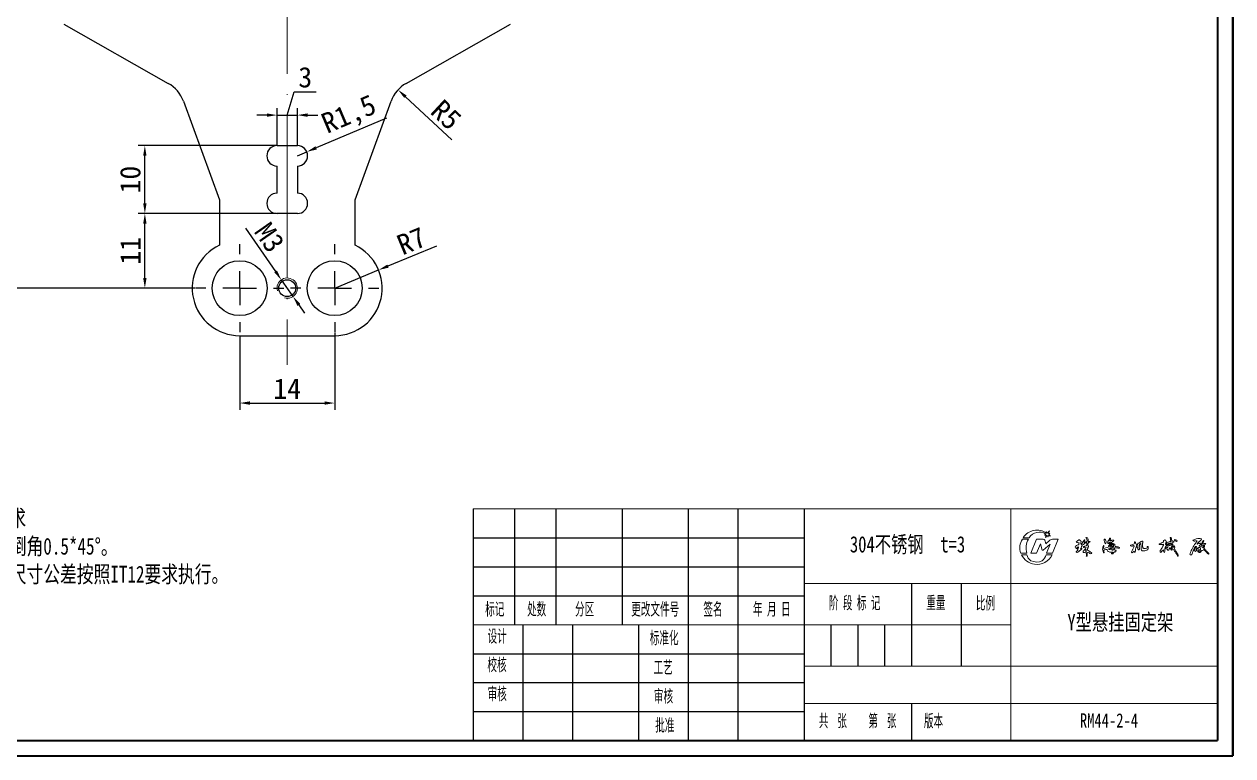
# Model space of a CAD drawing. Header units: millimetres. Extents: x 33 to 2181, y -1112 to 193.
# Drawn here: x 2003.2 to 2181.4, y -1111.7 to -1003.9 of the extents above; entities that cross this region are included whole.
import ezdxf

# ---------------------------------------------------------------- set-up
doc = ezdxf.new("R2010")
doc.units = ezdxf.units.MM
doc.linetypes.add('ACAD_ISO04W100', pattern=[30, 24, -3, 0, -3])
for name, color, linetype in [('10', 7, 'Continuous'), ('5', 7, 'Continuous'), ('9', 7, 'Continuous')]:
    doc.layers.add(name, color=color, linetype=linetype)
doc.layers.add('中心线', color=6, linetype='ACAD_ISO04W100', lineweight=0)
doc.layers.add('尺寸线', color=100, linetype='Continuous', lineweight=5)
doc.styles.add('SLDTEXTSTYLE1', font='TXT', dxfattribs={"width": 0.7, "bigfont": 'bigfont'})
doc.dimstyles.new('ISO-25', dxfattribs={"dimtxt": 2.5, "dimasz": 2.5, "dimexe": 1.25, "dimexo": 0.625, "dimtad": 1, "dimtxsty": 'Standard', "dimcen": 2.5, "dimadec": 0, "dimazin": 0, "dimtfac": 1, "dimtmove": 0, "dimatfit": 3, "dimfxl": 1, "dimarcsym": 0})

# ---------------------------------------------------------------- blocks, each defined once
blk = doc.blocks.new('SW_CENTERMARKSYMBOL_2')
at = {"layer": '10', "color": 0}
for p, q in [((0, 10), (0, 13)), ((0, 0), (0, 5)), ((-10, 0), (-13, 0)), ((0, 0), (-5, 0)), ((0, 0), (0, -5)), ((0, 0), (5, 0)), ((10, 0), (13, 0)), ((0, -10), (0, -13))]:
    blk.add_line(p, q, dxfattribs=at)
blk = doc.blocks.new('SW_CENTERMARKSYMBOL_3')
at = {"layer": '10', "color": 0}
for p, q in [((0, 10), (0, 13)), ((0, 0), (0, 5)), ((-10, 0), (-13, 0)), ((0, 0), (-5, 0)), ((0, 0), (0, -5)), ((0, 0), (5, 0)), ((10, 0), (13, 0)), ((0, -10), (0, -13))]:
    blk.add_line(p, q, dxfattribs=at)
blk = doc.blocks.new('*D93')
at = {"layer": 'Defpoints', "color": 0, "transparency": 16777216}
for p in [(2035.01, -1049.83), (2049.01, -1049.33), (2049.01, -1059.76)]:
    blk.add_point(p, dxfattribs=at)
at = {"layer": '尺寸线', "color": 0, "lineweight": -2, "transparency": 16777216}
for p, q in [((2035.01, -1049.93), (2035.01, -1060.76)), ((2049.01, -1049.43), (2049.01, -1060.76)), ((2036.51, -1059.76), (2047.51, -1059.76))]:
    blk.add_line(p, q, dxfattribs=at)
at = {"layer": '尺寸线', "color": 0, "transparency": 16777216}
for points in [[(2036.51, -1059.51), (2036.51, -1060.01), (2035.01, -1059.76)], [(2047.51, -1059.51), (2047.51, -1060.01), (2049.01, -1059.76)]]:
    blk.add_solid(points, dxfattribs=at)
at = {"layer": '尺寸线', "color": 0, "transparency": 16777216, "insert": (2042.01, -1057.64), "char_height": 3, "attachment_point": 5}
blk.add_mtext('14', dxfattribs=at)
blk = doc.blocks.new('*D94')
at = {"layer": 'Defpoints', "color": 0, "transparency": 16777216}
for p in [(1990.82, -995.23), (2007.51, -995.23), (2028.51, -1042.83)]:
    blk.add_point(p, dxfattribs=at)
at = {"layer": '尺寸线', "color": 0, "lineweight": -2, "transparency": 16777216}
for p, q in [((2007.41, -995.23), (1989.82, -995.23)), ((1990.82, -1041.33), (1990.82, -996.73)), ((2028.41, -1042.83), (1989.82, -1042.83))]:
    blk.add_line(p, q, dxfattribs=at)
at = {"layer": '尺寸线', "color": 0, "transparency": 16777216}
for points in [[(1990.57, -996.73), (1991.07, -996.73), (1990.82, -995.23)], [(1990.57, -1041.33), (1991.07, -1041.33), (1990.82, -1042.83)]]:
    blk.add_solid(points, dxfattribs=at)
at = {"layer": '尺寸线', "color": 0, "transparency": 16777216, "insert": (1988.45, -1019.03), "char_height": 3, "attachment_point": 5, "rotation": 90}
blk.add_mtext('47,6', dxfattribs=at)
blk = doc.blocks.new('*D95')
at = {"layer": 'Defpoints', "color": 0, "transparency": 16777216}
for p in [(2041.15, -1041.6), (2042.87, -1044.06)]:
    blk.add_point(p, dxfattribs=at)
at = {"layer": '尺寸线', "color": 0, "lineweight": -2, "transparency": 16777216}
for p, q in [((2035.87, -1034.01), (2040.29, -1040.37)), ((2042.87, -1044.06), (2041.15, -1041.6)), ((2043.72, -1045.29), (2044.58, -1046.52))]:
    blk.add_line(p, q, dxfattribs=at)
at = {"layer": '尺寸线', "color": 0, "transparency": 16777216}
for points in [[(2040.5, -1040.23), (2040.09, -1040.51), (2041.15, -1041.6)], [(2043.93, -1045.15), (2043.52, -1045.44), (2042.87, -1044.06)]]:
    blk.add_solid(points, dxfattribs=at)
at = {"layer": '尺寸线', "color": 0, "transparency": 16777216, "insert": (2039.4, -1035.36), "char_height": 3, "attachment_point": 5, "rotation": 304.8468}
blk.add_mtext('M3', dxfattribs=at)
blk = doc.blocks.new('*D98')
at = {"layer": 'Defpoints', "color": 0, "transparency": 16777216}
for p in [(2058.34, -1013.6), (2062.01, -1017)]:
    blk.add_point(p, dxfattribs=at)
at = {"layer": '尺寸线', "color": 0, "lineweight": -2, "transparency": 16777216}
blk.add_line((2066.29, -1020.97), (2059.44, -1014.62), dxfattribs=at)
at = {"layer": '尺寸线', "color": 0, "transparency": 16777216}
blk.add_solid([(2059.61, -1014.44), (2059.27, -1014.81), (2058.34, -1013.6)], dxfattribs=at)
at = {"layer": '尺寸线', "color": 0, "transparency": 16777216, "insert": (2065.44, -1017.29), "char_height": 3, "attachment_point": 5, "rotation": 317.1429}
blk.add_mtext('R5', dxfattribs=at)
blk = doc.blocks.new('*D99')
at = {"layer": 'Defpoints', "color": 0, "transparency": 16777216}
for p in [(2055.48, -1040.15), (2049.01, -1042.83)]:
    blk.add_point(p, dxfattribs=at)
at = {"layer": '尺寸线', "color": 0, "lineweight": -2, "transparency": 16777216}
for p, q in [((2064.02, -1036.62), (2056.86, -1039.58)), ((2049.01, -1042.83), (2055.48, -1040.15))]:
    blk.add_line(p, q, dxfattribs=at)
at = {"layer": '尺寸线', "color": 0, "transparency": 16777216}
blk.add_solid([(2056.77, -1039.35), (2056.96, -1039.81), (2055.48, -1040.15)], dxfattribs=at)
at = {"layer": '尺寸线', "color": 0, "transparency": 16777216, "insert": (2060.32, -1035.85), "char_height": 3, "attachment_point": 5, "rotation": 22.4822}
blk.add_mtext('R7', dxfattribs=at)
blk = doc.blocks.new('*D100')
at = {"layer": 'Defpoints', "color": 0, "transparency": 16777216}
for p in [(2043.51, -1023.33), (2044.89, -1022.75)]:
    blk.add_point(p, dxfattribs=at)
at = {"layer": '尺寸线', "color": 0, "lineweight": -2, "transparency": 16777216}
for p, q in [((2056.63, -1017.76), (2046.27, -1022.16)), ((2043.51, -1023.33), (2044.89, -1022.75))]:
    blk.add_line(p, q, dxfattribs=at)
at = {"layer": '尺寸线', "color": 0, "transparency": 16777216}
blk.add_solid([(2046.17, -1021.93), (2046.37, -1022.39), (2044.89, -1022.75)], dxfattribs=at)
at = {"layer": '尺寸线', "color": 0, "transparency": 16777216, "insert": (2051.21, -1017.48), "char_height": 3, "attachment_point": 5, "rotation": 23.0016}
blk.add_mtext('R1,5', dxfattribs=at)
blk = doc.blocks.new('*D101')
at = {"layer": 'Defpoints', "color": 0, "transparency": 16777216}
for p in [(2043.51, -1017.33), (2040.51, -1021.83), (2043.51, -1021.83)]:
    blk.add_point(p, dxfattribs=at)
at = {"layer": '尺寸线', "color": 0, "lineweight": -2, "transparency": 16777216}
for p, q in [((2042.01, -1017.33), (2043.04, -1013.89)), ((2043.04, -1013.89), (2046.29, -1013.89)), ((2040.51, -1021.73), (2040.51, -1016.33)), ((2043.51, -1021.73), (2043.51, -1016.33)), ((2039.01, -1017.33), (2037.51, -1017.33)), ((2040.51, -1017.33), (2043.51, -1017.33)), ((2040.51, -1017.33), (2043.51, -1017.33)), ((2045.01, -1017.33), (2046.51, -1017.33))]:
    blk.add_line(p, q, dxfattribs=at)
at = {"layer": '尺寸线', "color": 0, "transparency": 16777216}
for points in [[(2039.01, -1017.08), (2039.01, -1017.58), (2040.51, -1017.33)], [(2045.01, -1017.08), (2045.01, -1017.58), (2043.51, -1017.33)]]:
    blk.add_solid(points, dxfattribs=at)
at = {"layer": '尺寸线', "color": 0, "transparency": 16777216, "insert": (2044.67, -1011.77), "char_height": 3, "attachment_point": 5}
blk.add_mtext('3', dxfattribs=at)
blk = doc.blocks.new('*D102')
at = {"layer": 'Defpoints', "color": 0, "transparency": 16777216}
for p in [(2021.03, -1031.83), (2040.51, -1031.83), (2028.51, -1042.83)]:
    blk.add_point(p, dxfattribs=at)
at = {"layer": '尺寸线', "color": 0, "lineweight": -2, "transparency": 16777216}
for p, q in [((2040.41, -1031.83), (2020.03, -1031.83)), ((2021.03, -1041.33), (2021.03, -1033.33)), ((2028.41, -1042.83), (2020.03, -1042.83))]:
    blk.add_line(p, q, dxfattribs=at)
at = {"layer": '尺寸线', "color": 0, "transparency": 16777216}
for points in [[(2020.78, -1033.33), (2021.28, -1033.33), (2021.03, -1031.83)], [(2020.78, -1041.33), (2021.28, -1041.33), (2021.03, -1042.83)]]:
    blk.add_solid(points, dxfattribs=at)
at = {"layer": '尺寸线', "color": 0, "transparency": 16777216, "insert": (2018.9, -1037.33), "char_height": 3, "attachment_point": 5, "rotation": 90}
blk.add_mtext('11', dxfattribs=at)
blk = doc.blocks.new('*D103')
at = {"layer": 'Defpoints', "color": 0, "transparency": 16777216}
for p in [(2021.03, -1021.83), (2040.51, -1021.83), (2040.51, -1031.83)]:
    blk.add_point(p, dxfattribs=at)
at = {"layer": '尺寸线', "color": 0, "lineweight": -2, "transparency": 16777216}
for p, q in [((2040.41, -1021.83), (2020.03, -1021.83)), ((2021.03, -1030.33), (2021.03, -1023.33)), ((2040.41, -1031.83), (2020.03, -1031.83))]:
    blk.add_line(p, q, dxfattribs=at)
at = {"layer": '尺寸线', "color": 0, "transparency": 16777216}
for points in [[(2020.78, -1023.33), (2021.28, -1023.33), (2021.03, -1021.83)], [(2020.78, -1030.33), (2021.28, -1030.33), (2021.03, -1031.83)]]:
    blk.add_solid(points, dxfattribs=at)
at = {"layer": '尺寸线', "color": 0, "transparency": 16777216, "insert": (2018.9, -1026.83), "char_height": 3, "attachment_point": 5, "rotation": 90}
blk.add_mtext('10', dxfattribs=at)

msp = doc.modelspace()

# ---------------------------------------------------------------- linework, layer by layer
at = {"color": 7, "linetype": 'Continuous', "lineweight": 25}
for p, q in [((2009.079, -1003.93), (2024.474, -1012.653)), ((2059.544, -1012.653), (2074.939, -1003.93)), ((2026.707, -1015.29), (2032.009, -1029.831)), ((2052.009, -1029.831), (2057.312, -1015.29)), ((2040.509, -1021.831), (2043.509, -1021.831)), ((2040.509, -1028.831), (2040.509, -1024.831)), ((2043.509, -1024.831), (2043.509, -1028.831)), ((2032.009, -1029.831), (2032.009, -1036.507)), ((2052.009, -1036.507), (2052.009, -1029.831)), ((2043.509, -1031.831), (2040.509, -1031.831)), ((2035.009, -1049.831), (2049.009, -1049.831))]:
    msp.add_line(p, q, dxfattribs=at)
for centre, radius in [((2035.009, -1042.831), 4.05), ((2049.009, -1042.831), 4.05), ((2042.009, -1042.831), 1.25)]:
    msp.add_circle(centre, radius, dxfattribs=at)
for centre, radius, start, end in [((2022.009, -1017.003), 5, 20.03506, 60.46339), ((2062.009, -1017.003), 5, 119.53661, 159.96494), ((2040.509, -1023.331), 1.5, 90, 270), ((2043.509, -1023.331), 1.5, 270, 90), ((2040.509, -1030.331), 1.5, 90, 270), ((2043.509, -1030.331), 1.5, 270, 90), ((2035.009, -1042.831), 7, 115.37693, 270), ((2049.009, -1042.831), 7, 270, 64.62307)]:
    msp.add_arc(centre, radius, start, end, dxfattribs=at)
at = {"color": 7, "linetype": 'Continuous', "lineweight": 18}
msp.add_arc((2042.009, -1042.831), 1.5, 255, 195, dxfattribs=at)
at = {"layer": '10', "color": 7, "lineweight": 15}
for p, q in [((2148.64, -1075.367), (2148.64, -1092.427)), ((2118.175, -1086.334), (2179.104, -1086.334)), ((2069.431, -1092.427), (2148.64, -1092.427)), ((2148.64, -1092.427), (2148.64, -1109.487)), ((2118.175, -1098.52), (2179.104, -1098.52)), ((2118.175, -1104.014), (2179.104, -1104.014))]:
    msp.add_line(p, q, dxfattribs=at)
at = {"layer": '5', "color": 7, "lineweight": 15}
for p, q in [((2069.431, -1075.367), (2179.104, -1075.367)), ((2069.431, -1075.367), (2179.104, -1075.367)), ((2153.637, -1079.2), (2153.831, -1079.071)), ((2153.877, -1079.215), (2153.642, -1079.215)), ((2153.745, -1079.546), (2153.877, -1079.215)), ((2153.998, -1079.276), (2153.759, -1079.555)), ((2153.896, -1078.934), (2153.921, -1078.754)), ((2153.96, -1078.746), (2154.062, -1078.919)), ((2154.106, -1079.464), (2153.998, -1079.276)), ((2154.062, -1078.919), (2154.323, -1078.596)), ((2154.148, -1079.262), (2154.146, -1079.454)), ((2154.426, -1079.36), (2154.148, -1079.262)), ((2154.337, -1078.604), (2154.179, -1078.975)), ((2154.179, -1078.975), (2154.384, -1078.98)), ((2154.389, -1078.995), (2154.234, -1079.111)), ((2154.234, -1079.111), (2154.448, -1079.325)), ((2150.346, -1079.808), (2151.231, -1079.808)), ((2151.336, -1079.602), (2150.481, -1079.602)), ((2151.583, -1081.878), (2152.432, -1079.818)), ((2152.432, -1079.818), (2153.298, -1079.818)), ((2153.011, -1080.516), (2152.435, -1081.878)), ((2153.258, -1081.447), (2153.011, -1080.516)), ((2154.465, -1080.544), (2153.438, -1081.447)), ((2153.705, -1080.092), (2153.819, -1080.497)), ((2153.819, -1080.497), (2154.397, -1079.956)), ((2153.926, -1081.884), (2154.465, -1080.544)), ((2154.777, -1079.818), (2155.636, -1079.818)), ((2155.636, -1079.818), (2154.781, -1081.884)), ((2158.461, -1081.018), (2158.437, -1081.05)), ((2158.549, -1081.159), (2158.511, -1081.281)), ((2158.539, -1081.362), (2158.639, -1081.068)), ((2158.611, -1080.647), (2158.664, -1080.615)), ((2158.693, -1080.362), (2158.641, -1080.334)), ((2158.999, -1080.605), (2159.057, -1080.613)), ((2159.011, -1081.186), (2159.05, -1081.139)), ((2159.05, -1081.139), (2159.112, -1081.146)), ((2159.353, -1081.014), (2159.349, -1080.957)), ((2159.409, -1081.035), (2159.353, -1081.014)), ((2159.436, -1080.246), (2159.46, -1080.296)), ((2159.727, -1081.07), (2159.692, -1081.033)), ((2159.85, -1080.362), (2159.796, -1080.339)), ((2160.103, -1080.292), (2160.049, -1080.316)), ((2162.293, -1080.764), (2162.336, -1080.738)), ((2162.424, -1079.827), (2162.475, -1079.799)), ((2162.475, -1079.799), (2162.529, -1079.826)), ((2163.19, -1079.968), (2163.182, -1080.029)), ((2163.288, -1079.886), (2163.19, -1079.968)), ((2163.222, -1080.911), (2163.242, -1080.937)), ((2163.237, -1079.654), (2163.299, -1079.666)), ((2163.352, -1080.507), (2163.258, -1080.872)), ((2163.323, -1080.325), (2163.308, -1080.278)), ((2163.346, -1081.189), (2163.389, -1081.161)), ((2163.353, -1080.747), (2163.387, -1080.587)), ((2163.46, -1080.717), (2163.389, -1080.768)), ((2163.419, -1080.791), (2163.455, -1080.762)), ((2163.479, -1080.76), (2163.504, -1080.781)), ((2163.716, -1080.922), (2163.696, -1081.053)), ((2163.735, -1081.132), (2163.772, -1080.839)), ((2164.666, -1081.064), (2164.659, -1081.125)), ((2166.297, -1080.805), (2166.264, -1080.771)), ((2166.6, -1080.805), (2166.522, -1080.844)), ((2166.791, -1080.797), (2166.739, -1080.765)), ((2166.801, -1080.872), (2166.791, -1080.797)), ((2166.857, -1080.269), (2166.872, -1080.205)), ((2166.872, -1080.205), (2166.936, -1080.205)), ((2167.16, -1080.556), (2167.214, -1080.611)), ((2167.349, -1080.469), (2167.335, -1080.534)), ((2167.633, -1080.624), (2167.667, -1080.566)), ((2167.761, -1080.47), (2167.806, -1080.5)), ((2171.154, -1080.163), (2171.16, -1080.024)), ((2171.45, -1080.584), (2171.502, -1080.605)), ((2171.542, -1080.806), (2171.497, -1080.821)), ((2171.608, -1080.213), (2171.607, -1080.27)), ((2171.802, -1080.548), (2171.641, -1080.716)), ((2171.785, -1080.756), (2171.877, -1080.659)), ((2172.128, -1080.391), (2171.968, -1080.439)), ((2172.111, -1080.519), (2172.196, -1080.506)), ((2172.129, -1081.094), (2172.116, -1081.033)), ((2172.121, -1080.735), (2172.121, -1080.684)), ((2172.128, -1079.633), (2172.146, -1079.579)), ((2172.156, -1079.693), (2172.128, -1079.633)), ((2172.439, -1080.339), (2172.128, -1080.391)), ((2172.185, -1079.892), (2172.156, -1079.693)), ((2172.304, -1081.156), (2172.202, -1081.266)), ((2172.211, -1080.508), (2172.264, -1080.56)), ((2172.342, -1080.971), (2172.332, -1080.984)), ((2172.336, -1080.7), (2172.403, -1080.681)), ((2172.36, -1080.087), (2172.406, -1080.13)), ((2172.595, -1080.88), (2172.603, -1080.946)), ((2172.603, -1080.946), (2172.66, -1080.996)), ((2172.705, -1080.819), (2172.763, -1080.834)), ((2172.778, -1081.146), (2172.744, -1081.199)), ((2172.775, -1079.881), (2172.746, -1079.943)), ((2172.746, -1079.943), (2172.796, -1079.999)), ((2173.149, -1080.044), (2173.125, -1079.977)), ((2176.006, -1080.956), (2175.989, -1080.908)), ((2176.116, -1080.537), (2176.178, -1080.547)), ((2176.411, -1080.761), (2176.383, -1080.831)), ((2176.853, -1080.758), (2176.789, -1080.756)), ((2176.941, -1080.422), (2176.916, -1080.488)), ((2176.916, -1080.488), (2176.939, -1080.535)), ((2177.063, -1080.013), (2177.103, -1080.065)), ((2177.318, -1080.44), (2177.365, -1080.49)), ((2150.989, -1081.877), (2150.114, -1081.881)), ((2150.237, -1082.107), (2151.024, -1082.107)), ((2152.435, -1081.878), (2151.583, -1081.878)), ((2153.438, -1081.447), (2153.258, -1081.447)), ((2153.862, -1082.107), (2154.728, -1082.107)), ((2154.781, -1081.884), (2153.926, -1081.884)), ((2158.264, -1081.756), (2158.281, -1081.702)), ((2159.328, -1081.758), (2159.288, -1081.713)), ((2159.703, -1081.467), (2159.72, -1081.729)), ((2159.742, -1081.4), (2159.741, -1081.358)), ((2159.761, -1081.853), (2159.742, -1081.4)), ((2159.807, -1082.325), (2159.775, -1082.278)), ((2159.922, -1082.256), (2159.919, -1082.311)), ((2160.57, -1081.903), (2160.547, -1081.949)), ((2162.346, -1081.85), (2162.297, -1081.844)), ((2162.345, -1081.442), (2162.338, -1081.5)), ((2162.394, -1081.408), (2162.345, -1081.442)), ((2162.383, -1081.804), (2162.346, -1081.85)), ((2162.846, -1081.369), (2162.808, -1081.329)), ((2162.845, -1081.431), (2162.846, -1081.369)), ((2163.294, -1081.363), (2163.327, -1081.316)), ((2163.486, -1081.927), (2163.487, -1081.871)), ((2163.917, -1081.695), (2163.865, -1081.712)), ((2164.12, -1081.609), (2164.098, -1081.667)), ((2164.132, -1081.449), (2164.158, -1081.493)), ((2166.601, -1081.797), (2166.55, -1081.811)), ((2166.834, -1081.587), (2166.779, -1081.586)), ((2166.848, -1081.664), (2166.834, -1081.587)), ((2166.977, -1081.697), (2166.918, -1081.729)), ((2167.442, -1081.383), (2167.506, -1081.389)), ((2170.822, -1081.716), (2170.773, -1081.764)), ((2171.158, -1081.453), (2171.148, -1081.389)), ((2171.277, -1081.734), (2171.241, -1081.78)), ((2171.75, -1081.29), (2171.696, -1081.258)), ((2171.816, -1081.443), (2171.755, -1081.431)), ((2172.202, -1081.266), (2172.152, -1081.297)), ((2172.275, -1081.29), (2172.377, -1081.271)), ((2173.319, -1082.307), (2173.258, -1082.322)), ((2175.995, -1081.392), (2176.006, -1081.328)), ((2176.078, -1081.494), (2175.995, -1081.392)), ((2176.331, -1081.494), (2176.282, -1081.537))]:
    msp.add_line(p, q, dxfattribs=at)
for centre, radius, start, end in [((2152.499, -1080.857), 2.377, 53.99854, 148.11308), ((2152.842, -1080.553), 1.781, 56.30183, 147.72417), ((2153.642, -1079.207), 0.00843, 123.59808, 270), ((2153.942, -1078.756), 0.0211, 30.5695, 172.24527), ((2154.33, -1078.601), 0.00843, 336.84757, 141.15035), ((2154.384, -1078.989), 0.00843, 306.89987, 88.42974), ((2154.433, -1079.34), 0.0211, 250.62338, 44.9943), ((2152.404, -1081.089), 2.424, 148.10678, 199.0712), ((2153.849, -1081.162), 2.948, 152.64769, 194.03749), ((2153.327, -1080.214), 0.397, 17.84837, 94.25997), ((2153.753, -1079.55), 0.00843, 158.25924, 319.48501), ((2154.124, -1079.454), 0.0211, 210.0475, 359.33925), ((2154.827, -1080.548), 0.732, 93.88116, 125.93911), ((2158.329, -1080.971), 0.184, 111.73471, 250.43201), ((2157.838, -1079.839), 1.051, 293.74076, 304.37866), ((2158.006, -1081.691), 0.606, 52.03613, 64.44068), ((2158.47, -1080.301), 0.178, 115.88205, 173.9154), ((2158.446, -1080.06), 0.27, 235.55963, 273.09561), ((2158.474, -1080.145), 0.0814, 90.16643, 177.15274), ((2158.638, -1081.03), 0.384, 94.00789, 122.49705), ((2158.508, -1081.06), 0.0715, 171.39316, 285.58996), ((2158.561, -1079.968), 0.375, 254.45682, 282.35154), ((2158.516, -1081.046), 0.0615, 67.96471, 152.63215), ((2158.64, -1080.173), 0.199, 95.00357, 146.77594), ((2158.527, -1081.152), 0.0227, 342.78491, 91.18323), ((2158.454, -1080.658), 0.341, 284.42988, 294.48738), ((2158.597, -1081), 0.0309, 338.4925, 93.47325), ((2158.727, -1080.063), 0.137, 40.56591, 139.98771), ((2158.578, -1081.052), 0.0629, 345.40153, 40.67624), ((2158.338, -1080.498), 0.346, 340.21454, 1.49825), ((2158.406, -1080.408), 0.29, 343.75878, 9.03261), ((2158.456, -1080.728), 0.842, 55.36323, 63.54781), ((2158.66, -1081.004), 0.346, 317.22654, 337.38014), ((2159.539, -1079.773), 0.659, 203.40216, 213.911), ((2159.466, -1080.395), 0.512, 170.36434, 204.19773), ((2158.752, -1080.183), 0.244, 328.87571, 9.96208), ((2158.77, -1080.969), 0.269, 321.28638, 0.14287), ((2159.145, -1080.945), 0.108, 96.06335, 192.77441), ((2158.754, -1080.448), 0.345, 331.4243, 351.08691), ((2159.035, -1081.209), 0.0999, 295.09104, 39.4683), ((2159.249, -1080.561), 0.166, 117.42123, 158.79048), ((2159.282, -1080.837), 0.197, 90.76751, 143.3679), ((2159.01, -1080.788), 0.133, 338.26911, 30.74864), ((2159.329, -1080.441), 0.159, 126.9119, 170.0414), ((2158.473, -1079.951), 0.844, 334.47962, 342.72974), ((2159.864, -1080.511), 0.663, 131.13318, 152.18921), ((2159.082, -1080.202), 0.48, 294.24208, 316.26159), ((2159.562, -1081.202), 0.325, 99.81165, 131.03223), ((2159.549, -1080.828), 0.249, 235.83347, 305.07277), ((2159.53, -1080.028), 0.104, 71.26752, 170.74483), ((2160.05, -1081.148), 0.873, 127.31067, 135.32762), ((2159.785, -1080.341), 0.361, 145.51709, 164.82413), ((2159.655, -1080.669), 0.421, 93.20974, 117.52757), ((2158.945, -1079.703), 0.694, 321.3255, 331.19696), ((2159.588, -1080.962), 0.114, 72.56929, 135.4047), ((2159.412, -1080.16), 0.313, 290.38055, 312.91964), ((2159.49, -1079.977), 0.0876, 316.66988, 32.3132), ((2159.63, -1080.659), 0.194, 267.43343, 338.97668), ((2159.647, -1080.148), 0.242, 264.95169, 308.03305), ((2159.769, -1080.434), 0.231, 81.92744, 126.67163), ((2159.431, -1081.026), 0.299, 314.20692, 351.58046), ((2159.76, -1079.635), 0.0787, 66.69586, 147.69693), ((2159.678, -1079.714), 0.122, 25.63936, 82.80869), ((2159.204, -1080.016), 0.683, 356.13915, 31.29985), ((2159.782, -1079.792), 0.23, 12.6009, 87.89792), ((2159.761, -1080.085), 0.127, 288.53917, 10.41098), ((2163.558, -1081.234), 3.78, 169.54971, 172.32807), ((2159.286, -1080.426), 0.567, 347.61238, 6.50537), ((2158.525, -1080.612), 1.556, 336.20184, 340.66322), ((2160.257, -1080.71), 0.267, 159.46151, 185.23184), ((2160.42, -1080.367), 0.565, 220.65354, 233.05021), ((2160.113, -1081.109), 0.121, 130.87673, 189.16745), ((2159.619, -1079.939), 0.435, 346.7386, 26.84101), ((2160.961, -1080.663), 0.955, 166.56195, 177.22767), ((2160.365, -1080.423), 0.333, 161.24927, 183.02782), ((2159.967, -1080.873), 0.158, 294.8967, 339.12946), ((2160.186, -1080.065), 0.147, 169.41921, 216.93768), ((2160.16, -1079.779), 0.385, 256.37479, 283.87397), ((2158.744, -1081.299), 1.42, 15.08818, 19.81229), ((2160.137, -1079.945), 0.348, 264.49128, 284.4301), ((2158.779, -1078.184), 2.548, 304.54577, 308.42677), ((2160.278, -1080.288), 0.137, 52.06811, 100.59966), ((2160.943, -1080.919), 1.268, 345.35926, 353.68154), ((2162.625, -1081.16), 0.434, 150.43685, 166.48195), ((2161.493, -1080.662), 0.806, 339.33731, 352.68595), ((2162.593, -1081.11), 0.299, 165.44538, 199.15041), ((2161.946, -1080.846), 0.404, 332.22312, 15.46446), ((2161.812, -1078.53), 2.723, 280.54822, 288.24676), ((2162.693, -1079.931), 0.289, 159.05098, 196.84599), ((2163.293, -1079.988), 0.876, 181.72603, 206.7303), ((2164.173, -1079.796), 1.763, 199.4082, 203.32193), ((2162.642, -1079.826), 0.112, 179.85433, 247.00262), ((2162.403, -1080.217), 0.316, 298.71089, 345.13535), ((2162.129, -1080.211), 0.547, 4.16649, 30.95386), ((2162.563, -1080.423), 0.701, 278.35182, 308.34024), ((2163.481, -1080.025), 0.82, 190.29648, 199.45662), ((2163.578, -1080.412), 0.667, 144.34957, 170.68907), ((2161.917, -1080.659), 1.063, 13.13159, 19.52313), ((2163.023, -1080.348), 0.0992, 224.4428, 331.22424), ((2162.78, -1080.806), 0.275, 322.56195, 347.73017), ((2159.266, -1077.914), 4.319, 330.76649, 333.99261), ((2163.552, -1081.073), 0.545, 144.60088, 157.4718), ((2163.581, -1082.358), 1.254, 91.09513, 113.0134), ((2162.769, -1080.563), 0.391, 330.18511, 347.99972), ((2163.223, -1080.432), 0.119, 102.74047, 162.33987), ((2160.016, -1077.884), 3.675, 328.44852, 331.21479), ((2164.466, -1081.32), 1.478, 143.38742, 152.8231), ((2163.273, -1079.875), 0.179, 239.46341, 298.59173), ((2163.285, -1080.393), 0.117, 78.85274, 139.1547), ((2163.501, -1081.128), 0.354, 133.38991, 142.03165), ((2163.311, -1080.641), 0.304, 256.87561, 276.74517), ((2162.566, -1080.096), 0.791, 334.36531, 343.16404), ((2163.173, -1079.745), 0.181, 309.16772, 348.94294), ((2162.117, -1080.274), 1.329, 21.79876, 27.21515), ((2163.359, -1080.889), 0.0549, 257.35369, 8.59842), ((2163.738, -1080.708), 0.435, 135.77568, 152.49696), ((2163.376, -1080.749), 0.0225, 174.36274, 305.45423), ((2163.366, -1079.851), 0.182, 267.65225, 307.84646), ((2163.469, -1080.639), 0.0971, 132.13492, 147.01586), ((2163.288, -1081.428), 0.285, 30.60002, 69.33977), ((2163.496, -1080.659), 0.131, 87.96358, 135.13708), ((2163.895, -1080.829), 0.485, 177.83307, 186.1836), ((2163.433, -1080.808), 0.0225, 128.13944, 185.70466), ((2164.876, -1081.18), 1.644, 145.28134, 151.83317), ((2163.469, -1080.78), 0.0225, 62.84712, 128.13944), ((2163.378, -1080.578), 0.161, 300.7695, 314.15184), ((2163.649, -1080.624), 0.652, 94.04097, 105.21873), ((2163.82, -1081.275), 0.668, 110.46738, 119.5821), ((2163.134, -1079.754), 0.857, 295.31345, 303.35768), ((2164.016, -1080.387), 0.646, 217.59684, 226.2384), ((2163.47, -1080.103), 0.151, 291.27437, 335.76256), ((2163.424, -1080.436), 0.681, 281.26614, 291.01765), ((2163.652, -1080.812), 0.0927, 206.74106, 293.2294), ((2163.666, -1080.729), 0.113, 358.35224, 134.77651), ((2163.922, -1081.138), 1.208, 99.23738, 105.30645), ((2163.703, -1080.64), 0.196, 48.73299, 120.01574), ((2163.651, -1079.887), 0.282, 261.14893, 286.60528), ((2163.673, -1081.05), 0.0225, 255.96963, 351.74296), ((2163.693, -1080.919), 0.0225, 351.74296, 101.99256), ((2163.27, -1081.178), 0.468, 341.9753, 5.65657), ((2163.718, -1080.067), 0.121, 29.98959, 85.48529), ((2163.459, -1079.887), 0.383, 315.36404, 341.91805), ((2163.463, -1080.765), 0.318, 346.49377, 5.8595), ((2163.707, -1080.754), 0.29, 28.24187, 64.4197), ((2164.499, -1081.338), 0.605, 155.57345, 184.64559), ((2164.015, -1081.266), 0.191, 74.17181, 110.67067), ((2163.901, -1080.692), 0.0975, 338.24435, 50.47087), ((2164.134, -1080.78), 0.151, 160.09577, 229.41631), ((2164.175, -1080.001), 0.905, 261.08588, 268.85479), ((2164.14, -1081.718), 0.64, 74.94063, 96.59662), ((2163.748, -1084.316), 3.435, 78.08665, 83.14928), ((2164.631, -1080.311), 0.853, 247.66272, 259.89858), ((2164.438, -1081.247), 0.293, 38.77309, 86.38804), ((2164.537, -1080.911), 0.246, 256.86653, 299.54845), ((2166.351, -1080.785), 0.0886, 88.61056, 171.00204), ((2166.632, -1079.547), 1.302, 255.08217, 265.17792), ((2165.81, -1078.298), 2.459, 282.75949, 289.69337), ((2166.158, -1079.017), 1.842, 283.87896, 288.39849), ((2165.835, -1080.737), 0.976, 323.66249, 352.08888), ((2166.614, -1080.356), 0.258, 275.53426, 19.80089), ((2166.633, -1080.49), 0.415, 8.57633, 43.3212), ((2168.313, -1081.567), 1.307, 150.74152, 168.3445), ((2167.215, -1080.39), 0.175, 192.53939, 251.94565), ((2167.422, -1080.837), 0.267, 157.77031, 200.13057), ((2167.004, -1080.615), 0.21, 324.71284, 1.10896), ((2167.749, -1081.098), 0.419, 176.21977, 222.91089), ((2164.307, -1080.719), 3.044, 353.37041, 358.4457), ((2166.591, -1080.711), 0.764, 353.22326, 13.37655), ((2167.587, -1080.788), 0.399, 97.62492, 126.71996), ((2167.46, -1080.204), 0.203, 291.38328, 329.59079), ((2168.085, -1080.995), 0.509, 168.09333, 190.89099), ((2170.203, -1081.052), 2.617, 180.85757, 185.26996), ((2163.965, -1080.136), 3.7, 348.24412, 352.41924), ((2167.177, -1079.577), 0.861, 302.1333, 311.08782), ((2167.231, -1080.043), 0.681, 309.7516, 321.08318), ((2168.939, -1081.955), 2.102, 121.01497, 124.68213), ((2166.472, -1080.768), 1.36, 359.98446, 11.3371), ((2170.213, -1080.835), 2.382, 178.38568, 183.24953), ((2165.974, -1081.149), 1.87, 1.34932, 5.47816), ((2168.382, -1081.163), 0.542, 173.7747, 209.46668), ((2167.975, -1080.237), 0.145, 345.38413, 144.80873), ((2170.243, -1080.707), 2.191, 171.97534, 186.07816), ((2167.734, -1081.1), 0.367, 5.2333, 26.02074), ((2167.501, -1080.139), 0.63, 335.38476, 347.64566), ((2168.193, -1081.067), 0.0937, 179.65304, 263.12671), ((2168.29, -1081.052), 0.153, 225.36565, 276.03531), ((2168.368, -1080.544), 0.663, 264.62119, 299.72766), ((2168.414, -1081.038), 0.488, 285.56644, 4.42241), ((2168.61, -1080.992), 0.154, 304.03292, 19.3571), ((2168.882, -1081.038), 0.16, 97.374, 142.60412), ((2168.775, -1080.974), 0.128, 348.07803, 47.47698), ((2170.603, -1080.509), 0.101, 164.68104, 236.53228), ((2169.972, -1078.303), 2.243, 283.75338, 299.43994), ((2170.69, -1080.293), 0.333, 244.58666, 279.90362), ((2173.901, -1083.172), 3.622, 146.2824, 150.59117), ((2170.819, -1080.023), 0.602, 263.10676, 289.05182), ((2169.412, -1080.303), 1.708, 329.85284, 336.70089), ((2173.242, -1082.094), 2.522, 146.00988, 153.76073), ((2170.998, -1080.313), 0.28, 273.57476, 301.33654), ((2171.008, -1080.12), 0.152, 295.73802, 343.67734), ((2171.033, -1080.624), 0.132, 333.32896, 33.04183), ((2171.33, -1080.127), 0.199, 92.38317, 148.90354), ((2171.218, -1080.129), 0.226, 29.05936, 62.6982), ((2171.729, -1081.189), 0.368, 132.14254, 184.52517), ((2171.008, -1080.62), 0.726, 34.18843, 55.84857), ((2171.651, -1080.488), 0.222, 136.29963, 205.60617), ((2171.593, -1081.136), 0.121, 40.82293, 171.14546), ((2171.627, -1081.122), 0.153, 178.40215, 296.86375), ((2171.589, -1080.883), 0.111, 145.75587, 196.87612), ((2171.452, -1080.125), 0.212, 280.30258, 317.03011), ((2171.658, -1080.636), 0.16, 120.06604, 168.66267), ((2171.723, -1080.906), 0.207, 113.55705, 151.15416), ((2171.876, -1080.665), 0.342, 117.32381, 150.67009), ((2171.702, -1080.957), 0.102, 260.33848, 339.3398), ((2171.866, -1080.417), 0.157, 85.12581, 159.15713), ((2171.803, -1080.773), 0.0247, 136.79223, 219.18543), ((2171.612, -1080.902), 0.206, 334.11276, 33.40374), ((2171.933, -1080.664), 0.176, 101.59953, 138.47708), ((2171.895, -1080.676), 0.0247, 50.34535, 136.79223), ((2171.672, -1079.466), 0.822, 284.62522, 298.58625), ((2171.874, -1080.432), 0.0646, 291.61523, 331.22067), ((2172.381, -1080.203), 0.654, 223.91936, 233.06684), ((2171.991, -1080.516), 0.0803, 106.57999, 138.65368), ((2172.058, -1080.683), 0.0821, 211.8628, 320.3412), ((2172.189, -1081.21), 0.191, 112.33808, 174.96964), ((2172.038, -1079.855), 0.334, 274.63376, 297.53629), ((2172.24, -1080.583), 0.155, 162.39629, 220.38071), ((2172.115, -1080.544), 0.0247, 98.9286, 162.02323), ((2172.573, -1081.146), 0.447, 173.2568, 199.67777), ((2172.174, -1079.665), 0.0899, 21.32184, 108.17619), ((2173.793, -1079.741), 1.615, 185.35467, 190.09043), ((2172.094, -1080.079), 0.121, 323.57903, 26.99106), ((2172.2, -1080.53), 0.0247, 63.95188, 98.9286), ((2171.856, -1079.864), 0.464, 356.92747, 29.94288), ((2172.461, -1080.548), 0.197, 183.43577, 230.57471), ((2172.036, -1081.024), 0.298, 333.79983, 7.70906), ((2173.282, -1079.792), 0.967, 185.74219, 197.75807), ((2172.441, -1081.012), 0.106, 86.59074, 157.39669), ((2172.489, -1080.669), 0.183, 84.32528, 129.54923), ((2171.943, -1080.692), 0.46, 1.34784, 20.86675), ((2172.343, -1079.755), 0.38, 279.60894, 299.35701), ((2172.386, -1079.979), 0.365, 278.36914, 309.82239), ((2172.193, -1081.11), 0.326, 13.91894, 38.73773), ((2171.716, -1080.739), 0.83, 358.63909, 17.65342), ((2172.398, -1081.132), 0.149, 347.88195, 42.25172), ((2172.569, -1080.249), 0.167, 35.28434, 103.784), ((2173.123, -1080.595), 0.599, 195.79593, 208.35528), ((2174.788, -1081.916), 2.729, 139.74669, 142.61696), ((2172.452, -1080.85), 0.254, 324.84653, 6.92606), ((2172.558, -1081), 0.264, 326.39261, 38.84945), ((2172.825, -1080.386), 0.507, 53.71884, 95.69989), ((2173.17, -1079.637), 0.52, 224.06332, 255.8517), ((2172.978, -1079.963), 0.189, 289.88514, 334.75238), ((2178.895, -1082.885), 3.886, 144.39322, 156.18351), ((2176.356, -1081.371), 1.644, 103.38514, 121.96981), ((2175.667, -1079.864), 0.213, 211.526, 265.05364), ((2174.61, -1080.479), 1.283, 321.42723, 333.3333), ((2175.807, -1079.716), 0.394, 246.3551, 266.49125), ((2176.178, -1081.409), 0.461, 126.85048, 184.77042), ((2178.935, -1082.566), 3.744, 142.57197, 148.72607), ((2176.043, -1081.117), 0.294, 128.70562, 167.67336), ((2176.014, -1080.654), 0.592, 93.92541, 113.05638), ((2175.867, -1081.26), 0.372, 70.99544, 91.21424), ((2176.052, -1081.119), 0.17, 105.64458, 152.31163), ((2176.278, -1081.45), 0.359, 119.67298, 162.09876), ((2175.444, -1079.97), 0.61, 328.24474, 340.39086), ((2176.025, -1080.208), 0.154, 57.68166, 109.54099), ((2176.366, -1080.881), 1.177, 86.6853, 109.38389), ((2176.715, -1080.729), 0.891, 133.02447, 141.47338), ((2176.453, -1081.804), 0.753, 82.49047, 117.89979), ((2176.207, -1080.528), 0.0917, 103.22258, 185.78051), ((2176.633, -1080.665), 0.47, 142.55764, 165.52461), ((2176.452, -1080.501), 0.273, 124.03824, 166.83196), ((2176.036, -1080.799), 0.476, 45.42807, 61.96929), ((2177.057, -1080.935), 1.005, 127.55775, 138.95119), ((2176.403, -1080.367), 0.0988, 250.82895, 328.87951), ((2176.464, -1080.776), 0.0981, 213.84895, 289.59587), ((2176.355, -1080.549), 0.219, 284.86175, 320.05275), ((2176.48, -1080.126), 0.423, 59.89747, 96.25219), ((2176.256, -1079.656), 0.518, 291.36547, 320.75735), ((2176.569, -1080.613), 0.211, 57.89123, 112.61628), ((2176.35, -1081.732), 0.876, 62.90644, 80.31864), ((2176.355, -1080.386), 0.347, 298.95203, 321.00139), ((2176.419, -1081.191), 0.188, 344.00346, 45.24173), ((2176.571, -1080.492), 0.124, 295.25267, 27.83355), ((2176.605, -1079.861), 0.133, 292.93388, 49.26034), ((2176.908, -1080.649), 0.16, 173.56539, 221.70524), ((2178.143, -1080.9), 1.419, 158.37591, 169.09229), ((2176.801, -1081.059), 0.119, 19.14625, 116.08979), ((2177.168, -1080.427), 0.348, 149.67755, 171.63458), ((2176.977, -1080.891), 0.182, 72.4547, 132.90662), ((2177.049, -1080.26), 0.181, 134.76416, 177.12423), ((2177.031, -1080.992), 0.121, 193.22324, 255.94484), ((2177.072, -1080.169), 0.156, 93.49946, 166.2315), ((2177.219, -1081.186), 0.708, 102.49944, 113.25453), ((2176.102, -1080.022), 0.929, 334.51803, 342.68356), ((2176.661, -1079.994), 0.447, 317.14152, 350.82555), ((2176.887, -1081.014), 0.149, 320.17858, 12.47358), ((2175.296, -1080.861), 1.741, 356.01313, 4.70489), ((2177.18, -1080.639), 0.185, 86.97612, 128.36632), ((2176.35, -1081.018), 0.794, 347.3147, 356.93361), ((2176.891, -1080.916), 0.291, 330.1538, 9.64947), ((2177.522, -1080.79), 0.353, 149.89594, 192.59769), ((2177.272, -1080.595), 0.162, 73.34155, 120.35971), ((2177.182, -1080.42), 0.196, 280.20216, 339.20847), ((2152.424, -1081.121), 2.399, 204.25819, 263.22268), ((2152.235, -1081.935), 1.223, 188.07778, 239.36943), ((2152.528, -1081.127), 2.408, 260.74299, 335.98713), ((2151.852, -1081.469), 2.109, 312.06403, 342.41098), ((2158.43, -1080.824), 0.947, 259.91518, 270.87813), ((2159.983, -1082.933), 2.1, 135.77997, 144.14487), ((2159.185, -1080.331), 1.195, 227.57647, 233.63482), ((2158.427, -1081.536), 0.236, 274.20871, 318.69402), ((2158.489, -1081.275), 0.0227, 236.67345, 342.78491), ((2158.275, -1081.28), 0.277, 317.34984, 342.87309), ((2159.332, -1082.242), 0.912, 123.39982, 142.88236), ((2157.872, -1079.866), 1.877, 300.69424, 306.31765), ((2158.926, -1081.147), 0.0935, 262.75607, 335.03996), ((2159.481, -1081.873), 0.701, 125.14715, 135.17814), ((2158.683, -1081.526), 0.633, 342.7667, 353.93769), ((2159.413, -1081.628), 0.107, 96.00648, 160.44021), ((2159.502, -1081.013), 0.765, 256.86891, 284.61724), ((2158.559, -1080.692), 1.183, 315.43317, 324.4382), ((2163.283, -1084.445), 4.852, 138.66815, 140.81882), ((2159.6, -1081.365), 0.0785, 312.80177, 359.72413), ((2159.681, -1081.417), 0.0287, 191.77564, 274.76943), ((2159.711, -1081.375), 0.0345, 30.37273, 163.99607), ((2159.68, -1081.468), 0.0227, 3.57579, 82.82114), ((2159.697, -1081.731), 0.0227, 264.40984, 3.57579), ((2157.619, -1082.133), 2.161, 356.16, 7.45446), ((2159.827, -1082.043), 0.283, 265.92367, 288.99747), ((2160.247, -1081.936), 0.357, 152.93266, 192.2151), ((2160.079, -1082.162), 0.184, 170.8204, 210.91739), ((2159.383, -1082.073), 0.519, 353.48882, 6.8611), ((2159.972, -1081.886), 0.121, 53.29979, 111.01202), ((2160.323, -1081.327), 0.384, 166.95309, 194.40932), ((2160.527, -1080.654), 0.96, 233.13321, 244.16571), ((2159.948, -1082.246), 0.467, 40.42099, 78.10447), ((2159.258, -1083.008), 1.715, 40.12015, 60.26806), ((2160.428, -1081.806), 0.186, 227.82776, 309.58112), ((2162.478, -1081.279), 0.311, 172.67696, 206.24608), ((2164.256, -1081.171), 2.071, 186.8083, 198.94544), ((2161.704, -1081.748), 0.681, 355.24294, 21.39194), ((2162.295, -1079.986), 1.426, 273.97991, 278.85581), ((2162.756, -1081.788), 0.461, 83.52515, 121.48032), ((2163.016, -1081.453), 0.172, 172.86773, 253.42089), ((2162.565, -1083.34), 1.769, 70.91261, 76.87081), ((2163.17, -1081.254), 0.0944, 147.82, 225.32738), ((2163.46, -1080.178), 1.197, 252.69997, 262.0361), ((2163.379, -1081.235), 0.493, 241.49331, 269.79703), ((2163.737, -1081.312), 0.41, 162.46075, 180.49175), ((2163.551, -1082.69), 0.978, 82.33881, 100.222), ((2163.59, -1081.869), 0.119, 208.77301, 271.37545), ((2163.59, -1082.168), 0.314, 86.44899, 109.08666), ((2160.782, -1080.591), 2.837, 343.36215, 345.88869), ((2163.616, -1081.264), 0.181, 230.0997, 288.7629), ((2163.625, -1081.822), 0.17, 259.12262, 341.84204), ((2163.6, -1081.764), 0.0911, 275.85777, 27.63047), ((2163.618, -1081.352), 0.101, 304.08962, 16.85772), ((2163.597, -1081.682), 0.27, 314.57212, 353.66859), ((2163.999, -1081.24), 0.179, 234.80046, 273.26907), ((2163.96, -1081.375), 0.323, 262.30006, 295.26022), ((2163.903, -1082.12), 0.709, 71.13597, 81.36517), ((2164.507, -1081.673), 0.393, 152.8165, 170.71013), ((2166.775, -1081.695), 0.328, 142.60953, 185.5261), ((2167.43, -1080.646), 1.46, 227.76456, 232.93961), ((2164.646, -1080.278), 2.231, 326.89245, 332.27689), ((2166.363, -1081.416), 0.449, 301.92472, 337.74683), ((2166.917, -1081.659), 0.0691, 183.7166, 270.64392), ((2166.498, -1081.472), 0.529, 334.88556, 4.48875), ((2168.545, -1081.444), 1.52, 174.6877, 179.49849), ((2167.393, -1081.193), 0.226, 299.96091, 333.97474), ((2167.461, -1082.06), 0.773, 44.49478, 54.49986), ((2168.261, -1080.52), 1.028, 256.03282, 286.0682), ((2171.253, -1081.616), 0.599, 168.75715, 188.62986), ((2170.817, -1081.541), 0.228, 226.63108, 258.92644), ((2171.036, -1081.696), 0.42, 133.79354, 152.12619), ((2171.244, -1081.888), 0.455, 132.11322, 157.7573), ((2170.881, -1081.348), 0.21, 285.90802, 322.94314), ((2171.195, -1081.544), 0.162, 106.80552, 154.70226), ((2171.621, -1081.534), 0.47, 170.09056, 187.70482), ((2171.384, -1081.601), 0.229, 178.86858, 231.52787), ((2171.15, -1081.571), 0.207, 307.91305, 3.57718), ((2172.296, -1081.463), 0.944, 177.52003, 185.77892), ((2170.039, -1081.259), 1.324, 352.93608, 1.78853), ((2172.025, -1081.352), 0.282, 167.22594, 196.26337), ((2172.152, -1082.095), 0.733, 106.59712, 117.29771), ((2171.505, -1081.162), 0.495, 332.27933, 356.40053), ((2172.28, -1081.315), 0.0247, 100.81612, 189.86149), ((2173.104, -1080.727), 1.035, 214.91395, 222.13171), ((2172.371, -1081.006), 0.416, 265.22559, 302.16234), ((2172.308, -1080.98), 0.299, 283.29535, 322.17982), ((2172.615, -1081.442), 0.0868, 17.36706, 104.68947), ((2173.931, -1080.872), 1.348, 203.80113, 217.99314), ((2174.25, -1080.56), 1.636, 203.01254, 219.36768), ((2172.269, -1082.265), 0.822, 29.24927, 43.23074), ((2171.208, -1082.786), 2.138, 23.02971, 33.77647), ((2173.94, -1081.493), 1.023, 201.2342, 216.21796), ((2172.582, -1082.546), 0.696, 29.13681, 40.08432), ((2175.388, -1080.387), 2.708, 215.24554, 219.50841), ((2173.39, -1082.167), 0.203, 191.22426, 229.74851), ((2172.949, -1082.246), 0.375, 350.69717, 21.33761), ((2175.202, -1082.019), 0.166, 144.17237, 214.89385), ((2175.175, -1081.949), 0.199, 236.57187, 353.53592), ((2174.123, -1081.389), 1.084, 330.5705, 344.60798), ((2177.769, -1082.691), 2.792, 150.49191, 158.70448), ((2176.583, -1082.144), 1.223, 156.17451, 171.84725), ((2174.052, -1080.935), 1.584, 333.14693, 340.4125), ((2176.092, -1081.56), 0.556, 149.57008, 170.24812), ((2175.884, -1081.476), 0.168, 170.36269, 258.35962), ((2175.779, -1081.496), 0.161, 296.26699, 7.90397), ((2176.65, -1081.395), 0.716, 175.57336, 186.27583), ((2175.98, -1081.178), 0.153, 279.859, 329.55007), ((2175.843, -1081.948), 0.512, 32.44039, 62.65213), ((2176.096, -1081.142), 0.114, 277.86904, 342.46026), ((2176.157, -1081.466), 0.293, 28.2798, 80.59196), ((2176.554, -1081.442), 0.363, 219.82796, 272.67461), ((2176.449, -1081.501), 0.172, 192.14943, 281.43708), ((2176.158, -1081.302), 0.258, 312.22426, 354.53917), ((2176.456, -1081.571), 0.102, 285.82337, 359.73893), ((2174.462, -1081.164), 2.134, 348.99341, 354.35643), ((2176.441, -1081.551), 0.284, 297.09266, 351.0472), ((2176.245, -1081.272), 0.356, 343.37318, 4.79056), ((2176.87, -1081.589), 0.149, 132.8218, 182.25923), ((2176.834, -1081.384), 0.116, 236.10494, 304.29465), ((2175.257, -1079.668), 2.445, 312.19317, 316.66432), ((2176.457, -1082.343), 1.152, 49.86849, 59.86227), ((2179.025, -1079.497), 2.547, 221.73635, 227.72098), ((2181.446, -1077.412), 5.868, 223.64523, 226.8958), ((2169.245, -1089.271), 11.284, 42.33545, 44.36126), ((2176.318, -1083.023), 1.735, 45.44785, 49.88656), ((2177.898, -1081.656), 0.386, 199.81102, 248.88841), ((2175.298, -1084.02), 3.279, 39.85673, 45.75202), ((2177.728, -1081.933), 0.0882, 291.03733, 9.09892), ((2152.491, -1081.186), 2.004, 243.98588, 292.70965)]:
    msp.add_arc(centre, radius, start, end, dxfattribs=at)
at = {"layer": '9', "color": 7, "lineweight": 40}
for p, q in [((2181.363, -1111.744), (2181.363, -921.96)), ((2181.363, -921.96), (2181.363, -1111.744)), ((2179.108, -924.381), (2179.108, -1109.487)), ((1918.566, -1109.487), (2179.108, -1109.487)), ((1913.048, -1111.744), (2181.363, -1111.744))]:
    msp.add_line(p, q, dxfattribs=at)
at = {"layer": '9', "color": 7}
for p, q in [((2069.431, -1075.367), (2069.431, -1109.487)), ((2075.524, -1075.367), (2075.524, -1092.427)), ((2081.617, -1075.367), (2081.617, -1092.427)), ((2091.366, -1075.367), (2091.366, -1092.427)), ((2101.115, -1075.367), (2101.115, -1109.487)), ((2108.426, -1075.367), (2108.426, -1109.487)), ((2118.175, -1075.367), (2118.175, -1109.487)), ((2069.431, -1079.632), (2118.175, -1079.632)), ((2069.431, -1083.897), (2118.175, -1083.897)), ((2134.017, -1086.334), (2134.017, -1098.52)), ((2141.328, -1086.334), (2141.328, -1098.52)), ((2069.431, -1088.162), (2118.175, -1088.162)), ((2076.743, -1092.427), (2076.743, -1109.487)), ((2084.054, -1092.427), (2084.054, -1109.487)), ((2093.803, -1092.427), (2093.803, -1109.487)), ((2122.135, -1092.427), (2122.135, -1098.52)), ((2126.096, -1092.427), (2126.096, -1098.52)), ((2130.056, -1092.427), (2130.056, -1098.52)), ((2069.431, -1096.692), (2118.175, -1096.692)), ((2069.431, -1100.957), (2118.175, -1100.957)), ((2134.017, -1104.014), (2134.017, -1109.487)), ((2069.431, -1105.222), (2118.175, -1105.222))]:
    msp.add_line(p, q, dxfattribs=at)
at = {"layer": '中心线'}
msp.add_line((2042.009, -987.254), (2042.009, -1054.116), dxfattribs=at)

# ---------------------------------------------------------------- block references
at = {"layer": '中心线', "xscale": 0.4999999999999939, "yscale": 0.4999999999999939, "zscale": 0.4999999999999939}
for name, p in [('SW_CENTERMARKSYMBOL_2', (2035.009, -1042.831)), ('SW_CENTERMARKSYMBOL_3', (2049.009, -1042.831))]:
    msp.add_blockref(name, p, dxfattribs=at)

# ---------------------------------------------------------------- texts
at = {"attachment_point": 1}
for s, width, gutter_width, insert, char_height in [('{\\fHYSWLongFangSong|b0|i0|c134|p2;技术要求\\P1.未标倒角0.5*45%%D。\\P2.未标尺寸公差按照IT12要求执行。}', 55.5895, 0.772, (1993.665, -1075.505), 2.4696), ('{\\fHYSWLongFangSong|b0|i0|c134|p2;RM44-2-4}', 201.48079, 1.029, (2158.825, -1105.479), 2.1)]:
    msp.add_mtext_dynamic_manual_height_columns(s, width=width, gutter_width=gutter_width, heights=[0], dxfattribs=dict(at, insert=insert, char_height=char_height))
at = {"char_height": 2.4, "width": 66.03364, "attachment_point": 1}
for s, insert in [('{\\fHYSWLongFangSong|b0|i0|c134|p2;304不锈钢  t=3}', (2124.929, -1079.376)), ('{\\fHYSWLongFangSong|b0|i0|c134|p2;Y型悬挂固定架}', (2156.978, -1090.839))]:
    msp.add_mtext(s, dxfattribs=dict(at, insert=insert))
at = {"layer": '9', "color": 7, "char_height": 1.83646, "attachment_point": 2, "style": 'SLDTEXTSTYLE1'}
for s, insert in [('{\\fHYSWLongFangSong|b0|i0|c134|p2;阶 段 标 记}', (2125.63, -1088.277)), ('{\\fHYSWLongFangSong|b0|i0|c134|p2;重量}', (2137.607, -1088.243)), ('{\\fHYSWLongFangSong|b0|i0|c134|p2;比例}', (2144.906, -1088.312)), ('{\\fHYSWLongFangSong|b0|i0|c134|p2;标记}', (2072.6, -1089.194)), ('{\\fHYSWLongFangSong|b0|i0|c134|p2;处数}', (2078.773, -1089.194)), ('{\\fHYSWLongFangSong|b0|i0|c134|p2;分区}', (2085.841, -1089.194)), ('{\\fHYSWLongFangSong|b0|i0|c134|p2;更改文件号}', (2096.244, -1089.194)), ('{\\fHYSWLongFangSong|b0|i0|c134|p2;签名}', (2104.748, -1089.194)), ('{\\fHYSWLongFangSong|b0|i0|c134|p2;年 月 日}', (2113.427, -1089.194)), ('{\\fHYSWLongFangSong|b0|i0|c134|p2;设计}', (2072.959, -1093.178)), ('{\\fHYSWLongFangSong|b0|i0|c134|p2;标准化}', (2097.566, -1093.427)), ('{\\fHYSWLongFangSong|b0|i0|c134|p2;校核}', (2072.929, -1097.388)), ('{\\fHYSWLongFangSong|b0|i0|c134|p2;工艺}', (2097.407, -1097.77)), ('{\\fHYSWLongFangSong|b0|i0|c134|p2;审核}', (2072.961, -1101.67)), ('{\\fHYSWLongFangSong|b0|i0|c134|p2;审核}', (2097.47, -1102.024)), ('{\\fHYSWLongFangSong|b0|i0|c134|p2;批准}', (2097.649, -1106.309)), ('{\\fHYSWLongFangSong|b0|i0|c134|p2;共  张}', (2122.421, -1105.649)), ('{\\fHYSWLongFangSong|b0|i0|c134|p2;第  张}', (2129.724, -1105.649)), ('{\\fHYSWLongFangSong|b0|i0|c134|p2;版本}', (2137.253, -1105.662))]:
    msp.add_mtext(s, dxfattribs=dict(at, insert=insert))

# ---------------------------------------------------------------- dimensions: what is measured, and where the dimension line sits
at = {"layer": '尺寸线'}
for base, p1, p2, picture, middle in [((1990.822, -995.23), (2028.509, -1042.831), (2007.509, -995.23), '*D94', (1988.447, -1019.031)), ((2021.029, -1021.831), (2040.509, -1031.831), (2040.509, -1021.831), '*D103', (2018.904, -1026.831)), ((2021.029, -1031.831), (2028.509, -1042.831), (2040.509, -1031.831), '*D102', (2018.904, -1037.331))]:
    dim = msp.add_linear_dim(base=base, p1=p1, p2=p2, angle=90, dimstyle='ISO-25', override={"dimtxt": 3, "dimasz": 1.5, "dimexe": 1, "dimexo": 0.1, "dimtmove": 1}, dxfattribs=at)
    dim.commit()
    dim.dimension.update_dxf_attribs({"geometry": picture, "text_midpoint": middle})
for base, p1, p2, picture, middle in [((2043.509, -1017.329), (2040.509, -1021.831), (2043.509, -1021.831), '*D101', (2043.665, -1011.766)), ((2049.009, -1059.765), (2035.009, -1049.831), (2049.009, -1049.331), '*D93', (2042.009, -1057.64))]:
    dim = msp.add_linear_dim(base=base, p1=p1, p2=p2, dimstyle='ISO-25', override={"dimtxt": 3, "dimasz": 1.5, "dimexe": 1, "dimexo": 0.1, "dimtmove": 1}, dxfattribs=at)
    dim.commit()
    dim.dimension.update_dxf_attribs({"geometry": picture, "text_midpoint": middle})
for center, mpoint, picture, middle in [((2043.509, -1023.331), (2044.89, -1022.745), '*D100', (2051.211, -1017.482)), ((2049.009, -1042.831), (2055.477, -1040.155), '*D99', (2060.324, -1035.849))]:
    dim = msp.add_radius_dim(center=center, mpoint=mpoint, dimstyle='ISO-25', override={"dimtxt": 3, "dimasz": 1.5, "dimexe": 1, "dimexo": 0.1, "dimtmove": 1}, dxfattribs=at)
    dim.commit()
    dim.dimension.update_dxf_attribs({"geometry": picture, "text_midpoint": middle})
dim = msp.add_radius_dim(center=(2062.009, -1017.003), mpoint=(2058.344, -1013.602), dimstyle='ISO-25', override={"dimtxt": 3, "dimasz": 1.5, "dimexe": 1, "dimexo": 0.1, "dimtmove": 1}, dxfattribs=at)
dim.commit()
dim.dimension.update_dxf_attribs({"geometry": '*D98', "text_midpoint": (2063.994, -1018.845), "dimtype": 164})
dim = msp.add_diameter_dim_2p(p1=(2042.866, -1044.062), p2=(2041.152, -1041.6), text='M3', dimstyle='ISO-25', override={"dimtxt": 3, "dimasz": 1.5, "dimexe": 1, "dimexo": 0.1, "dimtmove": 1}, dxfattribs=at)
dim.commit()
dim.dimension.update_dxf_attribs({"geometry": '*D95', "text_midpoint": (2039.396, -1035.359)})

doc.saveas('drawing.dxf')
